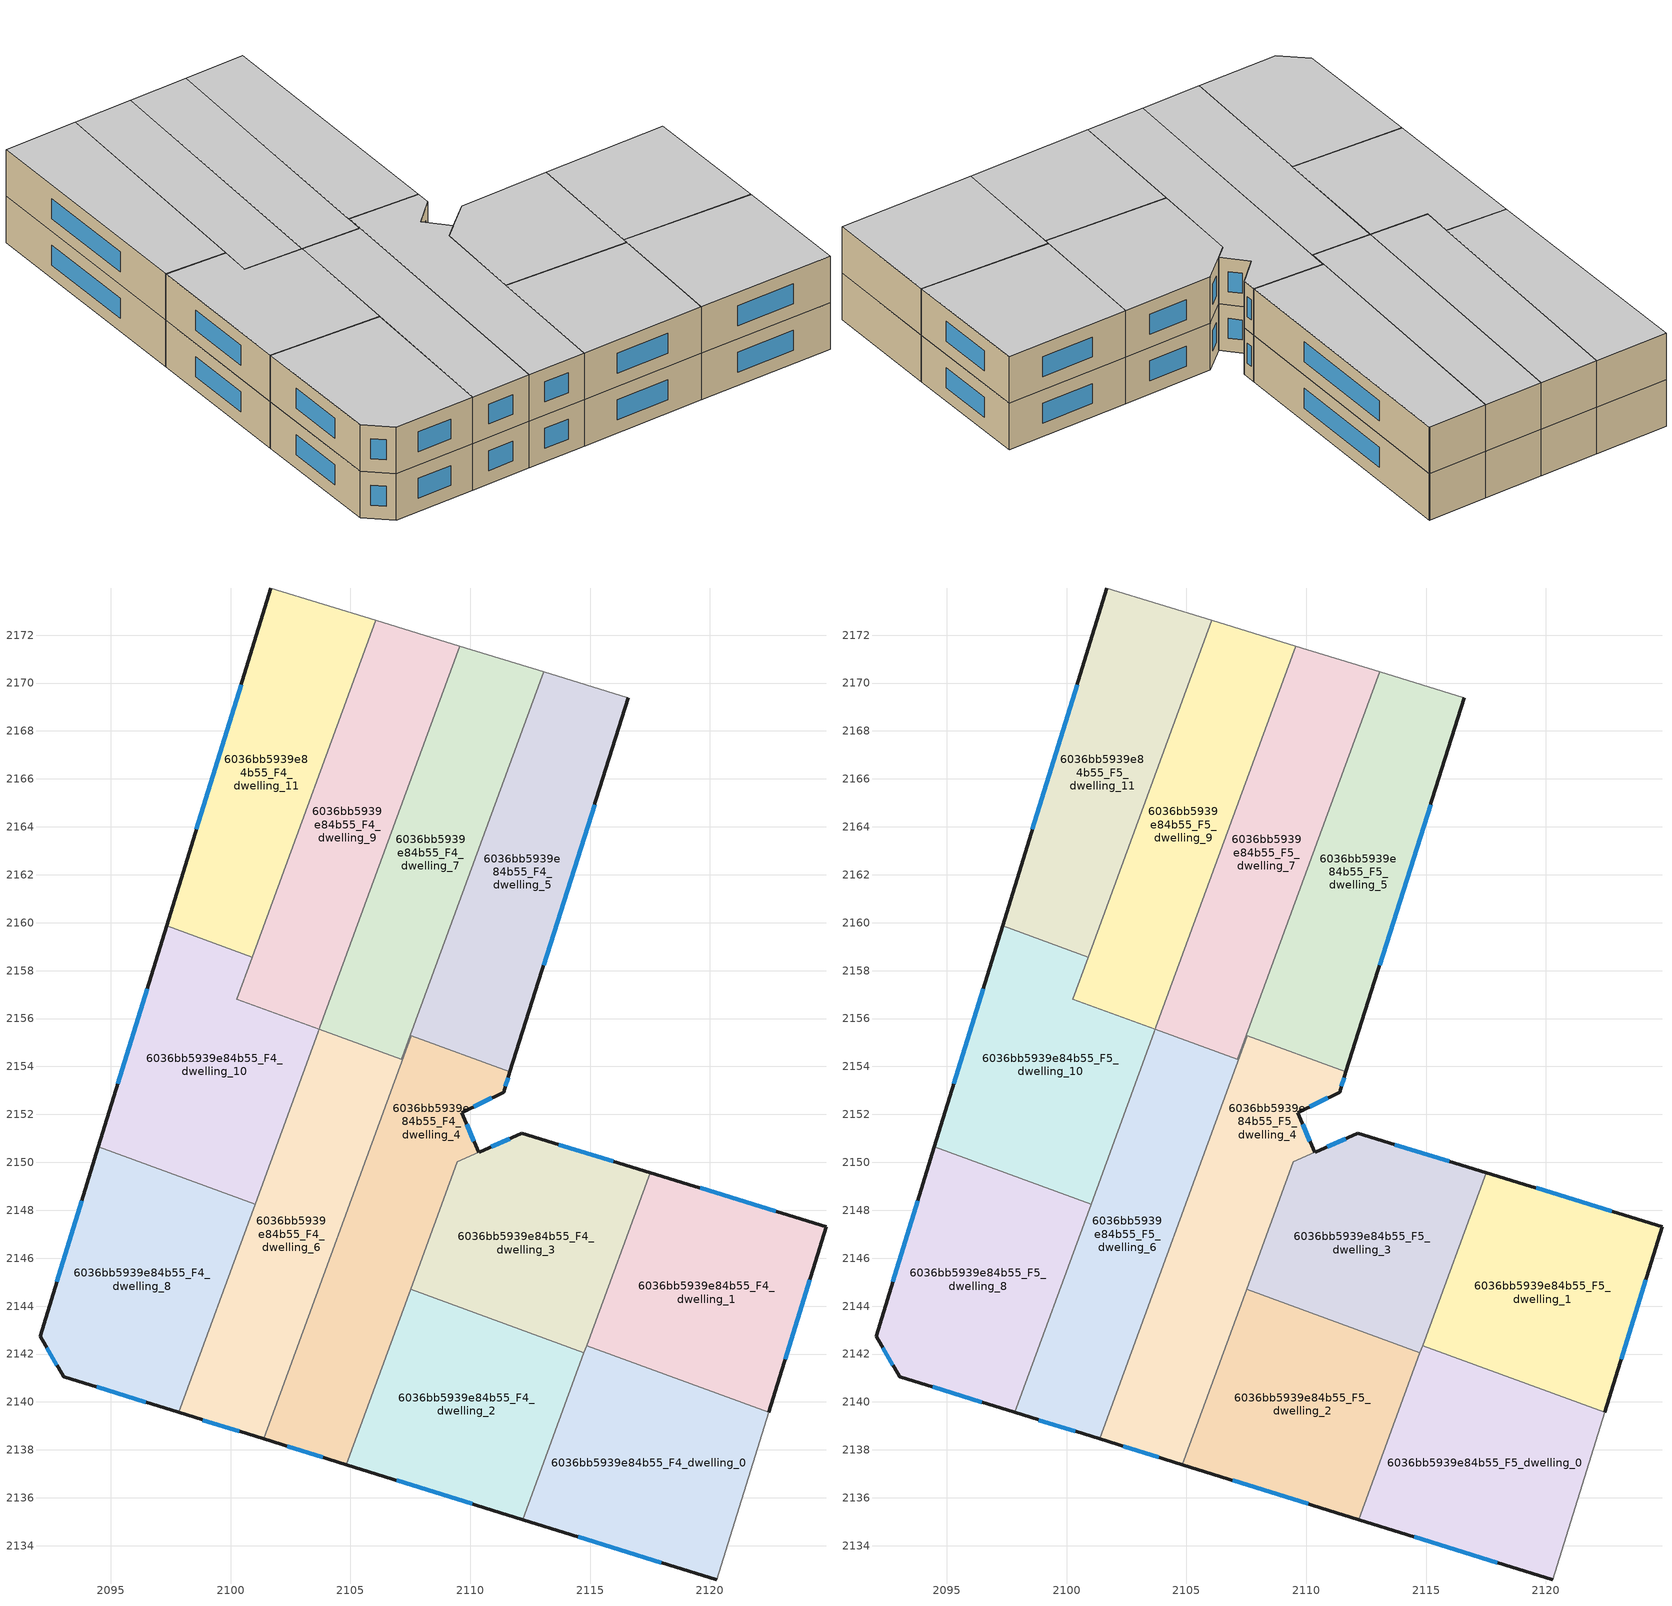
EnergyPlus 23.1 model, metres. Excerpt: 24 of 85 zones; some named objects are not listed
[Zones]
6036bb5939e84b55_F4_dwelling_0
 floor to 6036bb5939e84b55_F3_dwelling_0 (EU_floor_Construction): 2122.45,2139.56 2120.29,2132.57 2112.19,2135.09 2114.85,2142.35 z12
 wall outside (EU_wall_Construction): 2112.19,2135.09 2120.29,2132.57 z12:15
 wall to 6036bb5939e84b55_F4_dwelling_1 (EU_wall_Construction): 2122.45,2139.56 2114.85,2142.35 z12:15
 wall adiabatic (EU_wall_Construction): 2120.29,2132.57 2122.45,2139.56 z12:15
 wall to 6036bb5939e84b55_F4_dwelling_2 (EU_wall_Construction): 2114.74,2142.05 2112.19,2135.09 z12:15
 wall to 6036bb5939e84b55_F4_dwelling_3 (EU_wall_Construction): 2114.85,2142.35 2114.74,2142.05 z12:15
 window (EU_Window_Construction): 2114.51,2134.37 2117.98,2133.29 z12.86:14.14
6036bb5939e84b55_F4_dwelling_1
 floor to 6036bb5939e84b55_F3_dwelling_1 (EU_floor_Construction): 2124.85,2147.32 2122.45,2139.56 2114.85,2142.35 2117.5,2149.57 z12
 wall outside (EU_wall_Construction): 2122.45,2139.56 2124.85,2147.32 2117.5,2149.57 z12:15
 wall to 6036bb5939e84b55_F4_dwelling_3 (EU_wall_Construction): 2117.5,2149.57 2114.85,2142.35 z12:15
 window (EU_Window_Construction): 2123.14,2141.78 2124.16,2145.1 / 2122.75,2147.96 2119.6,2148.93 z12.86:14.14
6036bb5939e84b55_F4_dwelling_10
 floor to 6036bb5939e84b55_F3_dwelling_10 (EU_floor_Construction): 2100.9,2158.56 2100.26,2156.81 2103.7,2155.55 2103.66,2155.46 2101.02,2148.26 2094.49,2150.66 2097.33,2159.87 z12
 wall outside (EU_wall_Construction): 2097.33,2159.87 2094.49,2150.66 z12:15
 wall to 6036bb5939e84b55_F4_dwelling_11 (EU_wall_Construction): 2100.9,2158.56 2097.33,2159.87 z12:15
 wall to 6036bb5939e84b55_F4_dwelling_6 (EU_wall_Construction): 2101.02,2148.26 2103.66,2155.46 2103.7,2155.55 z12:15
 wall to 6036bb5939e84b55_F4_dwelling_8 (EU_wall_Construction): 2094.49,2150.66 2101.02,2148.26 z12:15
 wall to 6036bb5939e84b55_F4_dwelling_9 (EU_wall_Construction): 2103.69,2155.55 2100.26,2156.81 2100.9,2158.56 z12:15
 window (EU_Window_Construction): 2096.52,2157.24 2095.3,2153.29 z12.86:14.14
6036bb5939e84b55_F4_dwelling_11
 floor to 6036bb5939e84b55_F3_dwelling_11 (EU_floor_Construction): 2106.06,2172.62 2100.9,2158.56 2097.33,2159.87 2101.68,2173.96 z12
 wall outside (EU_wall_Construction): 2101.68,2173.96 2097.33,2159.87 z12:15
 wall adiabatic (EU_wall_Construction): 2106.06,2172.62 2101.68,2173.96 z12:15
 wall to 6036bb5939e84b55_F4_dwelling_9 (EU_wall_Construction): 2100.9,2158.56 2106.06,2172.62 z12:15
 window (EU_Window_Construction): 2100.44,2169.94 2098.57,2163.9 z12.86:14.14
6036bb5939e84b55_F4_dwelling_2
 floor to 6036bb5939e84b55_F3_dwelling_2 (EU_floor_Construction): 2114.74,2142.05 2112.19,2135.09 2104.83,2137.38 2107.52,2144.7 z12
 wall outside (EU_wall_Construction): 2104.83,2137.38 2112.19,2135.09 z12:15
 wall to 6036bb5939e84b55_F4_dwelling_3 (EU_wall_Construction): 2114.74,2142.05 2107.52,2144.7 z12:15
 wall to 6036bb5939e84b55_F4_dwelling_4 (EU_wall_Construction): 2107.52,2144.7 2104.83,2137.38 z12:15
 window (EU_Window_Construction): 2106.93,2136.73 2110.09,2135.75 z12.86:14.14
6036bb5939e84b55_F4_dwelling_3
 floor to 6036bb5939e84b55_F3_dwelling_3 (EU_floor_Construction): 2117.5,2149.57 2114.74,2142.05 2107.52,2144.7 2109.47,2150.02 2112.16,2151.21 z12
 wall outside (EU_wall_Construction): 2117.5,2149.57 2112.16,2151.21 2110.37,2150.42 z12:15
 wall to 6036bb5939e84b55_F4_dwelling_4 (EU_wall_Construction): 2110.36,2150.42 2109.47,2150.02 / 2109.46,2150.01 2107.52,2144.7 z12:15
 window (EU_Window_Construction): 2111.65,2150.98 2110.88,2150.64 / 2115.98,2150.04 2113.69,2150.74 z12.86:14.14
6036bb5939e84b55_F4_dwelling_4
 floor to 6036bb5939e84b55_F3_dwelling_4 (EU_floor_Construction): 2111.66,2153.77 2111.39,2152.93 2109.64,2152.07 2110.36,2150.42 2109.47,2150.02 2104.83,2137.38 2101.38,2138.46 2107.55,2155.28 z12
 wall outside (EU_wall_Construction): 2101.38,2138.46 2104.83,2137.38 / 2110.36,2150.42 2109.64,2152.07 2111.39,2152.93 2111.66,2153.77 z12:15
 wall to 6036bb5939e84b55_F4_dwelling_6 (EU_wall_Construction): 2107.55,2155.28 2101.38,2138.46 z12:15
 wall to 6036bb5939e84b55_F4_dwelling_5 (EU_wall_Construction): 2111.66,2153.77 2107.55,2155.28 z12:15
 window (EU_Window_Construction): 2102.36,2138.15 2103.84,2137.69 / 2111.47,2153.17 2111.58,2153.53 / 2110.14,2152.32 2110.89,2152.68 / 2110.16,2150.89 2109.85,2151.6 z12.86:14.14
6036bb5939e84b55_F4_dwelling_5
 floor to 6036bb5939e84b55_F3_dwelling_5 (EU_floor_Construction): 2116.57,2169.39 2116.6,2169.38 2111.66,2153.77 2107.5,2155.3 2113.07,2170.46 z12
 wall outside (EU_wall_Construction): 2111.66,2153.77 2116.6,2169.38 z12:15
 wall adiabatic (EU_wall_Construction): 2116.6,2169.38 2116.57,2169.39 2113.07,2170.46 z12:15
 wall to 6036bb5939e84b55_F4_dwelling_7 (EU_wall_Construction): 2113.07,2170.46 2107.5,2155.31 z12:15
 wall to 6036bb5939e84b55_F4_dwelling_6 (EU_wall_Construction): 2107.51,2155.3 2107.55,2155.28 z12:15
 window (EU_Window_Construction): 2113.07,2158.23 2115.19,2164.92 z12.86:14.14
6036bb5939e84b55_F4_dwelling_6
 floor to 6036bb5939e84b55_F3_dwelling_6 (EU_floor_Construction): 2107.51,2155.3 2107.55,2155.28 2101.38,2138.46 2097.83,2139.56 2103.66,2155.46 2103.7,2155.55 2107.13,2154.29 2107.17,2154.38 z12
 wall outside (EU_wall_Construction): 2097.83,2139.56 2101.38,2138.46 z12:15
 wall to 6036bb5939e84b55_F4_dwelling_7 (EU_wall_Construction): 2107.17,2154.37 2107.13,2154.29 2103.7,2155.55 / 2107.51,2155.3 2107.17,2154.38 z12:15
 wall to 6036bb5939e84b55_F4_dwelling_8 (EU_wall_Construction): 2101.02,2148.26 2097.83,2139.56 z12:15
 window (EU_Window_Construction): 2098.84,2139.25 2100.36,2138.77 z12.86:14.14
6036bb5939e84b55_F4_dwelling_7
 floor to 6036bb5939e84b55_F3_dwelling_7 (EU_floor_Construction): 2113.07,2170.46 2107.16,2154.38 2107.13,2154.29 2103.7,2155.55 2103.73,2155.64 2109.56,2171.54 z12
 wall to 6036bb5939e84b55_F4_dwelling_9 (EU_wall_Construction): 2103.73,2155.64 2103.7,2155.55 / 2109.56,2171.54 2103.73,2155.65 z12:15
 wall adiabatic (EU_wall_Construction): 2113.07,2170.46 2109.56,2171.54 z12:15
6036bb5939e84b55_F4_dwelling_8
 floor to 6036bb5939e84b55_F3_dwelling_8 (EU_floor_Construction): 2101.02,2148.26 2097.83,2139.56 2093.04,2141.05 2092.05,2142.75 2094.49,2150.66 z12
 wall outside (EU_wall_Construction): 2094.49,2150.66 2092.05,2142.75 2093.04,2141.05 2097.83,2139.56 z12:15
 window (EU_Window_Construction): 2092.33,2142.27 2092.76,2141.54 / 2093.79,2148.4 2092.74,2145.01 / 2094.41,2140.63 2096.46,2139.99 z12.86:14.14
6036bb5939e84b55_F4_dwelling_9
 floor to 6036bb5939e84b55_F3_dwelling_9 (EU_floor_Construction): 2109.56,2171.54 2103.73,2155.64 2103.69,2155.55 2100.26,2156.81 2106.06,2172.62 z12
 wall adiabatic (EU_wall_Construction): 2109.56,2171.54 2106.06,2172.62 z12:15
6036bb5939e84b55_F5_dwelling_0
 floor to 6036bb5939e84b55_F4_dwelling_0 (EU_floor_Construction): 2122.45,2139.56 2120.29,2132.57 2112.19,2135.09 2114.85,2142.35 z15
 wall outside (EU_wall_Construction): 2112.19,2135.09 2120.29,2132.57 z15:18
 wall to 6036bb5939e84b55_F5_dwelling_1 (EU_wall_Construction): 2122.45,2139.56 2114.85,2142.35 z15:18
 wall adiabatic (EU_wall_Construction): 2120.29,2132.57 2122.45,2139.56 z15:18
 wall to 6036bb5939e84b55_F5_dwelling_2 (EU_wall_Construction): 2114.74,2142.05 2112.19,2135.09 z15:18
 wall to 6036bb5939e84b55_F5_dwelling_3 (EU_wall_Construction): 2114.85,2142.35 2114.74,2142.05 z15:18
 window (EU_Window_Construction): 2114.51,2134.37 2117.98,2133.29 z15.86:17.14
 ceiling to 6036bb5939e84b55_F6_dwelling_0 (EU_floor_Construction): 2120.29,2132.57 2122.45,2139.56 2114.85,2142.35 2112.19,2135.09 z18
6036bb5939e84b55_F5_dwelling_1
 floor to 6036bb5939e84b55_F4_dwelling_1 (EU_floor_Construction): 2124.85,2147.32 2122.45,2139.56 2114.85,2142.35 2117.5,2149.57 z15
 wall outside (EU_wall_Construction): 2122.45,2139.56 2124.85,2147.32 2117.5,2149.57 z15:18
 wall to 6036bb5939e84b55_F5_dwelling_3 (EU_wall_Construction): 2117.5,2149.57 2114.85,2142.35 z15:18
 window (EU_Window_Construction): 2123.14,2141.78 2124.16,2145.1 / 2122.75,2147.96 2119.6,2148.93 z15.86:17.14
 ceiling to 6036bb5939e84b55_F6_dwelling_1 (EU_floor_Construction): 2122.45,2139.56 2124.85,2147.32 2117.5,2149.57 2114.85,2142.35 z18
6036bb5939e84b55_F5_dwelling_10
 floor to 6036bb5939e84b55_F4_dwelling_10 (EU_floor_Construction): 2100.9,2158.56 2100.26,2156.81 2103.7,2155.55 2103.66,2155.46 2101.02,2148.26 2094.49,2150.66 2097.33,2159.87 z15
 wall outside (EU_wall_Construction): 2097.33,2159.87 2094.49,2150.66 z15:18
 wall to 6036bb5939e84b55_F5_dwelling_11 (EU_wall_Construction): 2100.9,2158.56 2097.33,2159.87 z15:18
 wall to 6036bb5939e84b55_F5_dwelling_6 (EU_wall_Construction): 2101.02,2148.26 2103.66,2155.46 2103.7,2155.55 z15:18
 wall to 6036bb5939e84b55_F5_dwelling_8 (EU_wall_Construction): 2094.49,2150.66 2101.02,2148.26 z15:18
 wall to 6036bb5939e84b55_F5_dwelling_9 (EU_wall_Construction): 2103.69,2155.55 2100.26,2156.81 2100.9,2158.56 z15:18
 window (EU_Window_Construction): 2096.52,2157.24 2095.3,2153.29 z15.86:17.14
 ceiling to 6036bb5939e84b55_F6_dwelling_10 (EU_floor_Construction): 2101.02,2148.26 2103.66,2155.46 2103.7,2155.55 2100.26,2156.81 2100.9,2158.56 2097.33,2159.87 2094.49,2150.66 z18
6036bb5939e84b55_F5_dwelling_11
 floor to 6036bb5939e84b55_F4_dwelling_11 (EU_floor_Construction): 2106.06,2172.62 2100.9,2158.56 2097.33,2159.87 2101.68,2173.96 z15
 wall outside (EU_wall_Construction): 2101.68,2173.96 2097.33,2159.87 z15:18
 wall adiabatic (EU_wall_Construction): 2106.06,2172.62 2101.68,2173.96 z15:18
 wall to 6036bb5939e84b55_F5_dwelling_9 (EU_wall_Construction): 2100.9,2158.56 2106.06,2172.62 z15:18
 window (EU_Window_Construction): 2100.44,2169.94 2098.57,2163.9 z15.86:17.14
 ceiling to 6036bb5939e84b55_F6_dwelling_11 (EU_floor_Construction): 2100.9,2158.56 2106.06,2172.62 2101.68,2173.96 2097.33,2159.87 z18
6036bb5939e84b55_F5_dwelling_2
 floor to 6036bb5939e84b55_F4_dwelling_2 (EU_floor_Construction): 2114.74,2142.05 2112.19,2135.09 2104.83,2137.38 2107.52,2144.7 z15
 wall outside (EU_wall_Construction): 2104.83,2137.38 2112.19,2135.09 z15:18
 wall to 6036bb5939e84b55_F5_dwelling_3 (EU_wall_Construction): 2114.74,2142.05 2107.52,2144.7 z15:18
 wall to 6036bb5939e84b55_F5_dwelling_4 (EU_wall_Construction): 2107.52,2144.7 2104.83,2137.38 z15:18
 window (EU_Window_Construction): 2106.93,2136.73 2110.09,2135.75 z15.86:17.14
 ceiling to 6036bb5939e84b55_F6_dwelling_2 (EU_floor_Construction): 2112.19,2135.09 2114.74,2142.05 2107.52,2144.7 2104.83,2137.38 z18
6036bb5939e84b55_F5_dwelling_3
 floor to 6036bb5939e84b55_F4_dwelling_3 (EU_floor_Construction): 2117.5,2149.57 2114.74,2142.05 2107.52,2144.7 2109.47,2150.02 2112.16,2151.21 z15
 wall outside (EU_wall_Construction): 2117.5,2149.57 2112.16,2151.21 2110.37,2150.42 z15:18
 wall to 6036bb5939e84b55_F5_dwelling_4 (EU_wall_Construction): 2110.36,2150.42 2109.47,2150.02 / 2109.46,2150.01 2107.52,2144.7 z15:18
 window (EU_Window_Construction): 2111.65,2150.98 2110.88,2150.64 / 2115.98,2150.04 2113.69,2150.74 z15.86:17.14
 ceiling to 6036bb5939e84b55_F6_dwelling_3 (EU_floor_Construction): 2114.74,2142.05 2117.5,2149.57 2112.16,2151.21 2109.47,2150.02 2107.52,2144.7 z18
6036bb5939e84b55_F5_dwelling_4
 floor to 6036bb5939e84b55_F4_dwelling_4 (EU_floor_Construction): 2111.66,2153.77 2111.39,2152.93 2109.64,2152.07 2110.36,2150.42 2109.47,2150.02 2104.83,2137.38 2101.38,2138.46 2107.55,2155.28 z15
 wall outside (EU_wall_Construction): 2101.38,2138.46 2104.83,2137.38 / 2110.36,2150.42 2109.64,2152.07 2111.39,2152.93 2111.66,2153.77 z15:18
 wall to 6036bb5939e84b55_F5_dwelling_6 (EU_wall_Construction): 2107.55,2155.28 2101.38,2138.46 z15:18
 wall to 6036bb5939e84b55_F5_dwelling_5 (EU_wall_Construction): 2111.66,2153.77 2107.55,2155.28 z15:18
 window (EU_Window_Construction): 2102.36,2138.15 2103.84,2137.69 / 2111.47,2153.17 2111.58,2153.53 / 2110.14,2152.32 2110.89,2152.68 / 2110.16,2150.89 2109.85,2151.6 z15.86:17.14
 ceiling to 6036bb5939e84b55_F6_dwelling_4 (EU_floor_Construction): 2104.83,2137.38 2109.47,2150.02 2110.36,2150.42 2109.64,2152.07 2111.39,2152.93 2111.66,2153.77 2107.55,2155.28 2101.38,2138.46 z18
6036bb5939e84b55_F5_dwelling_5
 floor to 6036bb5939e84b55_F4_dwelling_5 (EU_floor_Construction): 2116.57,2169.39 2116.6,2169.38 2111.66,2153.77 2107.5,2155.3 2113.07,2170.46 z15
 wall outside (EU_wall_Construction): 2111.66,2153.77 2116.6,2169.38 z15:18
 wall adiabatic (EU_wall_Construction): 2116.6,2169.38 2116.57,2169.39 2113.07,2170.46 z15:18
 wall to 6036bb5939e84b55_F5_dwelling_7 (EU_wall_Construction): 2113.07,2170.46 2107.5,2155.31 z15:18
 wall to 6036bb5939e84b55_F5_dwelling_6 (EU_wall_Construction): 2107.51,2155.3 2107.55,2155.28 z15:18
 window (EU_Window_Construction): 2113.07,2158.23 2115.19,2164.92 z15.86:17.14
 ceiling to 6036bb5939e84b55_F6_dwelling_5 (EU_floor_Construction): 2111.66,2153.77 2116.6,2169.38 2116.57,2169.39 2113.07,2170.46 2107.5,2155.3 z18
6036bb5939e84b55_F5_dwelling_6
 floor to 6036bb5939e84b55_F4_dwelling_6 (EU_floor_Construction): 2107.51,2155.3 2107.55,2155.28 2101.38,2138.46 2097.83,2139.56 2103.66,2155.46 2103.7,2155.55 2107.13,2154.29 2107.17,2154.38 z15
 wall outside (EU_wall_Construction): 2097.83,2139.56 2101.38,2138.46 z15:18
 wall to 6036bb5939e84b55_F5_dwelling_7 (EU_wall_Construction): 2107.17,2154.37 2107.13,2154.29 2103.7,2155.55 / 2107.51,2155.3 2107.17,2154.38 z15:18
 wall to 6036bb5939e84b55_F5_dwelling_8 (EU_wall_Construction): 2101.02,2148.26 2097.83,2139.56 z15:18
 window (EU_Window_Construction): 2098.84,2139.25 2100.36,2138.77 z15.86:17.14
 ceiling to 6036bb5939e84b55_F6_dwelling_6 (EU_floor_Construction): 2101.38,2138.46 2107.55,2155.28 2107.51,2155.3 2107.17,2154.38 2107.13,2154.29 2103.7,2155.55 2103.66,2155.46 2097.83,2139.56 z18
6036bb5939e84b55_F5_dwelling_7
 floor to 6036bb5939e84b55_F4_dwelling_7 (EU_floor_Construction): 2113.07,2170.46 2107.16,2154.38 2107.13,2154.29 2103.7,2155.55 2103.73,2155.64 2109.56,2171.54 z15
 wall to 6036bb5939e84b55_F5_dwelling_9 (EU_wall_Construction): 2103.73,2155.64 2103.7,2155.55 / 2109.56,2171.54 2103.73,2155.65 z15:18
 wall adiabatic (EU_wall_Construction): 2113.07,2170.46 2109.56,2171.54 z15:18
 ceiling to 6036bb5939e84b55_F6_dwelling_7 (EU_floor_Construction): 2107.16,2154.38 2113.07,2170.46 2109.56,2171.54 2103.73,2155.64 2103.7,2155.55 2107.13,2154.29 z18
6036bb5939e84b55_F5_dwelling_8
 floor to 6036bb5939e84b55_F4_dwelling_8 (EU_floor_Construction): 2101.02,2148.26 2097.83,2139.56 2093.04,2141.05 2092.05,2142.75 2094.49,2150.66 z15
 wall outside (EU_wall_Construction): 2094.49,2150.66 2092.05,2142.75 2093.04,2141.05 2097.83,2139.56 z15:18
 window (EU_Window_Construction): 2092.33,2142.27 2092.76,2141.54 / 2093.79,2148.4 2092.74,2145.01 / 2094.41,2140.63 2096.46,2139.99 z15.86:17.14
 ceiling to 6036bb5939e84b55_F6_dwelling_8 (EU_floor_Construction): 2097.83,2139.56 2101.02,2148.26 2094.49,2150.66 2092.05,2142.75 2093.04,2141.05 z18
6036bb5939e84b55_F5_dwelling_9
 floor to 6036bb5939e84b55_F4_dwelling_9 (EU_floor_Construction): 2109.56,2171.54 2103.73,2155.64 2103.69,2155.55 2100.26,2156.81 2106.06,2172.62 z15
 wall adiabatic (EU_wall_Construction): 2109.56,2171.54 2106.06,2172.62 z15:18
 ceiling to 6036bb5939e84b55_F6_dwelling_9 (EU_floor_Construction): 2103.73,2155.64 2109.56,2171.54 2106.06,2172.62 2100.26,2156.81 2103.69,2155.55 z18
[Building]
EU S2 Campaign: North Axis=0; Terrain=City; Solar Distribution=FullExterior
[Site:Location]
Helsinki-Vantaa.AP: Latitude=60.317; Longitude=24.963; Time Zone=2; Elevation=54.6
[SizingPeriod:WeatherFileDays]
AnnualSizingPeriod: Begin Month=1; Begin Day of Month=1; End Month=12; End Day of Month=31; Day of Week for Start Day=Monday; Use Weather File Daylight Saving Period=No; Use Weather File Rain and Snow Indicators=No
[MATERIAL]
EU_InternalMass_Material: Roughness=MediumRough; Thickness=0.1; Conductivity=1; Density=1800; Specific Heat=900; Thermal Absorptance=0.9; Solar Absorptance=0.7; Visible Absorptance=0.7
[MATERIAL:NOMASS] Roughness=MediumRough; Thermal Absorptance=0.9; Solar Absorptance=0.7; Visible Absorptance=0.7
Name | Thermal Resistance
EU_wall_NoMass | 1.10183
EU_floor_NoMass | 1.70606
[WINDOWMATERIAL:SIMPLEGLAZINGSYSTEM]
EU_Window_SimpleGlazing: UFactor=3.11035; Solar Heat Gain Coefficient=0.8; Visible Transmittance=0.8
[CONSTRUCTION]
EU_wall_Construction: EU_wall_NoMass
EU_floor_Construction: EU_floor_NoMass
EU_Window_Construction: EU_Window_SimpleGlazing
EU_InternalMass_Construction: EU_InternalMass_Material
[ZONE] Type=1; Multiplier=1; Ceiling Height=autocalculate; Floor Area=autocalculate; Part of Total Floor Area=Yes
Name | Volume
6036bb5939e84b55_F4_dwelling_0; 6036bb5939e84b55_F5_dwelling_0 | 186.919
6036bb5939e84b55_F4_dwelling_1; 6036bb5939e84b55_F5_dwelling_1 | 186.909
6036bb5939e84b55_F4_dwelling_10; 6036bb5939e84b55_F5_dwelling_10 | 187.938
6036bb5939e84b55_F4_dwelling_11; 6036bb5939e84b55_F5_dwelling_11 | 186.901
6036bb5939e84b55_F4_dwelling_2; 6036bb5939e84b55_F5_dwelling_2 | 175.571
6036bb5939e84b55_F4_dwelling_3; 6036bb5939e84b55_F5_dwelling_3 | 174.114
6036bb5939e84b55_F4_dwelling_4; 6036bb5939e84b55_F5_dwelling_4 | 197.012
6036bb5939e84b55_F4_dwelling_5; 6036bb5939e84b55_F5_dwelling_5 | 198.193
6036bb5939e84b55_F4_dwelling_6; 6036bb5939e84b55_F5_dwelling_6 | 188.545
6036bb5939e84b55_F4_dwelling_7; 6036bb5939e84b55_F5_dwelling_7 | 187.979
6036bb5939e84b55_F4_dwelling_8; 6036bb5939e84b55_F5_dwelling_8 | 186.888
6036bb5939e84b55_F4_dwelling_9; 6036bb5939e84b55_F5_dwelling_9 | 185.848
[INTERNALMASS] Construction=EU_InternalMass_Construction
Name | Zone or ZoneList | Surface Area
6036bb5939e84b55_F4_dwelling_0_EU_InternalMass | 6036bb5939e84b55_F4_dwelling_0 | 62.3051
6036bb5939e84b55_F4_dwelling_1_EU_InternalMass | 6036bb5939e84b55_F4_dwelling_1 | 62.3017
6036bb5939e84b55_F4_dwelling_2_EU_InternalMass | 6036bb5939e84b55_F4_dwelling_2 | 58.5242
6036bb5939e84b55_F4_dwelling_3_EU_InternalMass | 6036bb5939e84b55_F4_dwelling_3 | 58.0376
6036bb5939e84b55_F4_dwelling_4_EU_InternalMass | 6036bb5939e84b55_F4_dwelling_4 | 65.6692
6036bb5939e84b55_F4_dwelling_5_EU_InternalMass | 6036bb5939e84b55_F4_dwelling_5 | 66.0642
6036bb5939e84b55_F4_dwelling_6_EU_InternalMass | 6036bb5939e84b55_F4_dwelling_6 | 62.8478
6036bb5939e84b55_F4_dwelling_7_EU_InternalMass | 6036bb5939e84b55_F4_dwelling_7 | 62.6699
6036bb5939e84b55_F4_dwelling_8_EU_InternalMass | 6036bb5939e84b55_F4_dwelling_8 | 62.2967
6036bb5939e84b55_F4_dwelling_9_EU_InternalMass | 6036bb5939e84b55_F4_dwelling_9 | 61.9515
6036bb5939e84b55_F4_dwelling_10_EU_InternalMass | 6036bb5939e84b55_F4_dwelling_10 | 62.6461
6036bb5939e84b55_F4_dwelling_11_EU_InternalMass | 6036bb5939e84b55_F4_dwelling_11 | 62.3008
6036bb5939e84b55_F5_dwelling_0_EU_InternalMass | 6036bb5939e84b55_F5_dwelling_0 | 62.3051
6036bb5939e84b55_F5_dwelling_1_EU_InternalMass | 6036bb5939e84b55_F5_dwelling_1 | 62.3017
6036bb5939e84b55_F5_dwelling_2_EU_InternalMass | 6036bb5939e84b55_F5_dwelling_2 | 58.5242
6036bb5939e84b55_F5_dwelling_3_EU_InternalMass | 6036bb5939e84b55_F5_dwelling_3 | 58.0376
6036bb5939e84b55_F5_dwelling_4_EU_InternalMass | 6036bb5939e84b55_F5_dwelling_4 | 65.6692
6036bb5939e84b55_F5_dwelling_5_EU_InternalMass | 6036bb5939e84b55_F5_dwelling_5 | 66.0642
6036bb5939e84b55_F5_dwelling_6_EU_InternalMass | 6036bb5939e84b55_F5_dwelling_6 | 62.8478
6036bb5939e84b55_F5_dwelling_7_EU_InternalMass | 6036bb5939e84b55_F5_dwelling_7 | 62.6699
6036bb5939e84b55_F5_dwelling_8_EU_InternalMass | 6036bb5939e84b55_F5_dwelling_8 | 62.2967
6036bb5939e84b55_F5_dwelling_9_EU_InternalMass | 6036bb5939e84b55_F5_dwelling_9 | 61.9515
6036bb5939e84b55_F5_dwelling_10_EU_InternalMass | 6036bb5939e84b55_F5_dwelling_10 | 62.6461
6036bb5939e84b55_F5_dwelling_11_EU_InternalMass | 6036bb5939e84b55_F5_dwelling_11 | 62.3008
[OTHEREQUIPMENT] Fuel Type=Electricity; Design Level Calculation Method=Watts/Area; Power per Zone Floor Area=1; Fraction Latent=0; Fraction Radiant=0; Fraction Lost=0; Carbon Dioxide Generation Rate=0; EndUse Subcategory=EU_Step8_InternalGains
Name | Zone or ZoneList or Space or SpaceList | Schedule
EU_Step8_InternalGain_6036bb5939e84b55_F4_dwelling_0_f000 | 6036bb5939e84b55_F4_dwelling_0 | EU_Step8_GainSchedule_6036bb5939e84b55_F4_dwelling_0_f000
EU_Step8_InternalGain_6036bb5939e84b55_F4_dwelling_1_f000 | 6036bb5939e84b55_F4_dwelling_1 | EU_Step8_GainSchedule_6036bb5939e84b55_F4_dwelling_1_f000
EU_Step8_InternalGain_6036bb5939e84b55_F4_dwelling_2_f000 | 6036bb5939e84b55_F4_dwelling_2 | EU_Step8_GainSchedule_6036bb5939e84b55_F4_dwelling_2_f000
EU_Step8_InternalGain_6036bb5939e84b55_F4_dwelling_3_f000 | 6036bb5939e84b55_F4_dwelling_3 | EU_Step8_GainSchedule_6036bb5939e84b55_F4_dwelling_3_f000
EU_Step8_InternalGain_6036bb5939e84b55_F4_dwelling_4_f000 | 6036bb5939e84b55_F4_dwelling_4 | EU_Step8_GainSchedule_6036bb5939e84b55_F4_dwelling_4_f000
EU_Step8_InternalGain_6036bb5939e84b55_F4_dwelling_5_f000 | 6036bb5939e84b55_F4_dwelling_5 | EU_Step8_GainSchedule_6036bb5939e84b55_F4_dwelling_5_f000
EU_Step8_InternalGain_6036bb5939e84b55_F4_dwelling_6_f000 | 6036bb5939e84b55_F4_dwelling_6 | EU_Step8_GainSchedule_6036bb5939e84b55_F4_dwelling_6_f000
EU_Step8_InternalGain_6036bb5939e84b55_F4_dwelling_7_f000 | 6036bb5939e84b55_F4_dwelling_7 | EU_Step8_GainSchedule_6036bb5939e84b55_F4_dwelling_7_f000
EU_Step8_InternalGain_6036bb5939e84b55_F4_dwelling_8_f000 | 6036bb5939e84b55_F4_dwelling_8 | EU_Step8_GainSchedule_6036bb5939e84b55_F4_dwelling_8_f000
EU_Step8_InternalGain_6036bb5939e84b55_F4_dwelling_9_f000 | 6036bb5939e84b55_F4_dwelling_9 | EU_Step8_GainSchedule_6036bb5939e84b55_F4_dwelling_9_f000
EU_Step8_InternalGain_6036bb5939e84b55_F4_dwelling_10_f000 | 6036bb5939e84b55_F4_dwelling_10 | EU_Step8_GainSchedule_6036bb5939e84b55_F4_dwelling_10_f000
EU_Step8_InternalGain_6036bb5939e84b55_F4_dwelling_11_f000 | 6036bb5939e84b55_F4_dwelling_11 | EU_Step8_GainSchedule_6036bb5939e84b55_F4_dwelling_11_f000
EU_Step8_InternalGain_6036bb5939e84b55_F5_dwelling_0_f000 | 6036bb5939e84b55_F5_dwelling_0 | EU_Step8_GainSchedule_6036bb5939e84b55_F5_dwelling_0_f000
EU_Step8_InternalGain_6036bb5939e84b55_F5_dwelling_1_f000 | 6036bb5939e84b55_F5_dwelling_1 | EU_Step8_GainSchedule_6036bb5939e84b55_F5_dwelling_1_f000
EU_Step8_InternalGain_6036bb5939e84b55_F5_dwelling_2_f000 | 6036bb5939e84b55_F5_dwelling_2 | EU_Step8_GainSchedule_6036bb5939e84b55_F5_dwelling_2_f000
EU_Step8_InternalGain_6036bb5939e84b55_F5_dwelling_3_f000 | 6036bb5939e84b55_F5_dwelling_3 | EU_Step8_GainSchedule_6036bb5939e84b55_F5_dwelling_3_f000
EU_Step8_InternalGain_6036bb5939e84b55_F5_dwelling_4_f000 | 6036bb5939e84b55_F5_dwelling_4 | EU_Step8_GainSchedule_6036bb5939e84b55_F5_dwelling_4_f000
EU_Step8_InternalGain_6036bb5939e84b55_F5_dwelling_5_f000 | 6036bb5939e84b55_F5_dwelling_5 | EU_Step8_GainSchedule_6036bb5939e84b55_F5_dwelling_5_f000
EU_Step8_InternalGain_6036bb5939e84b55_F5_dwelling_6_f000 | 6036bb5939e84b55_F5_dwelling_6 | EU_Step8_GainSchedule_6036bb5939e84b55_F5_dwelling_6_f000
EU_Step8_InternalGain_6036bb5939e84b55_F5_dwelling_7_f000 | 6036bb5939e84b55_F5_dwelling_7 | EU_Step8_GainSchedule_6036bb5939e84b55_F5_dwelling_7_f000
EU_Step8_InternalGain_6036bb5939e84b55_F5_dwelling_8_f000 | 6036bb5939e84b55_F5_dwelling_8 | EU_Step8_GainSchedule_6036bb5939e84b55_F5_dwelling_8_f000
EU_Step8_InternalGain_6036bb5939e84b55_F5_dwelling_9_f000 | 6036bb5939e84b55_F5_dwelling_9 | EU_Step8_GainSchedule_6036bb5939e84b55_F5_dwelling_9_f000
EU_Step8_InternalGain_6036bb5939e84b55_F5_dwelling_10_f000 | 6036bb5939e84b55_F5_dwelling_10 | EU_Step8_GainSchedule_6036bb5939e84b55_F5_dwelling_10_f000
EU_Step8_InternalGain_6036bb5939e84b55_F5_dwelling_11_f000 | 6036bb5939e84b55_F5_dwelling_11 | EU_Step8_GainSchedule_6036bb5939e84b55_F5_dwelling_11_f000
[ZONEVENTILATION:DESIGNFLOWRATE] Schedule=EU_AlwaysOn; Design Flow Rate Calculation Method=AirChanges/Hour; Air Changes per Hour=0.756316; Ventilation Type=Natural; Fan Pressure Rise=0; Fan Total Efficiency=1; Constant Term Coefficient=1; Temperature Term Coefficient=0; Velocity Term Coefficient=0; Velocity Squared Term Coefficient=0; Minimum Indoor Temperature=-100; Maximum Indoor Temperature=100; Delta Temperature=-100; Minimum Outdoor Temperature=-100; Maximum Outdoor Temperature=100; Maximum Wind Speed=40
Name | Zone or ZoneList or Space or SpaceList
EU_ConstantAir_6036bb5939e84b55_F4_dwelling_0 | 6036bb5939e84b55_F4_dwelling_0
EU_ConstantAir_6036bb5939e84b55_F4_dwelling_1 | 6036bb5939e84b55_F4_dwelling_1
EU_ConstantAir_6036bb5939e84b55_F4_dwelling_2 | 6036bb5939e84b55_F4_dwelling_2
EU_ConstantAir_6036bb5939e84b55_F4_dwelling_3 | 6036bb5939e84b55_F4_dwelling_3
EU_ConstantAir_6036bb5939e84b55_F4_dwelling_4 | 6036bb5939e84b55_F4_dwelling_4
EU_ConstantAir_6036bb5939e84b55_F4_dwelling_5 | 6036bb5939e84b55_F4_dwelling_5
EU_ConstantAir_6036bb5939e84b55_F4_dwelling_6 | 6036bb5939e84b55_F4_dwelling_6
EU_ConstantAir_6036bb5939e84b55_F4_dwelling_7 | 6036bb5939e84b55_F4_dwelling_7
EU_ConstantAir_6036bb5939e84b55_F4_dwelling_8 | 6036bb5939e84b55_F4_dwelling_8
EU_ConstantAir_6036bb5939e84b55_F4_dwelling_9 | 6036bb5939e84b55_F4_dwelling_9
EU_ConstantAir_6036bb5939e84b55_F4_dwelling_10 | 6036bb5939e84b55_F4_dwelling_10
EU_ConstantAir_6036bb5939e84b55_F4_dwelling_11 | 6036bb5939e84b55_F4_dwelling_11
EU_ConstantAir_6036bb5939e84b55_F5_dwelling_0 | 6036bb5939e84b55_F5_dwelling_0
EU_ConstantAir_6036bb5939e84b55_F5_dwelling_1 | 6036bb5939e84b55_F5_dwelling_1
EU_ConstantAir_6036bb5939e84b55_F5_dwelling_2 | 6036bb5939e84b55_F5_dwelling_2
EU_ConstantAir_6036bb5939e84b55_F5_dwelling_3 | 6036bb5939e84b55_F5_dwelling_3
EU_ConstantAir_6036bb5939e84b55_F5_dwelling_4 | 6036bb5939e84b55_F5_dwelling_4
EU_ConstantAir_6036bb5939e84b55_F5_dwelling_5 | 6036bb5939e84b55_F5_dwelling_5
EU_ConstantAir_6036bb5939e84b55_F5_dwelling_6 | 6036bb5939e84b55_F5_dwelling_6
EU_ConstantAir_6036bb5939e84b55_F5_dwelling_7 | 6036bb5939e84b55_F5_dwelling_7
EU_ConstantAir_6036bb5939e84b55_F5_dwelling_8 | 6036bb5939e84b55_F5_dwelling_8
EU_ConstantAir_6036bb5939e84b55_F5_dwelling_9 | 6036bb5939e84b55_F5_dwelling_9
EU_ConstantAir_6036bb5939e84b55_F5_dwelling_10 | 6036bb5939e84b55_F5_dwelling_10
EU_ConstantAir_6036bb5939e84b55_F5_dwelling_11 | 6036bb5939e84b55_F5_dwelling_11
[HVACTEMPLATE:ZONE:IDEALLOADSAIRSYSTEM] System Availability Schedule=EU_AlwaysOn; Maximum Heating Supply Air Temperature=50; Minimum Cooling Supply Air Temperature=13; Maximum Heating Supply Air Humidity Ratio=0.0156; Minimum Cooling Supply Air Humidity Ratio=0.0077; Heating Limit=NoLimit; Cooling Limit=NoLimit; Heating Availability Schedule=EU_AlwaysOn; Cooling Availability Schedule=EU_CoolingOff; Dehumidification Control Type=ConstantSensibleHeatRatio; Cooling Sensible Heat Ratio=0.7; Dehumidification Setpoint=60; Humidification Control Type=None; Humidification Setpoint=30; Outdoor Air Method=None; Outdoor Air Flow Rate per Person=0.00944; Outdoor Air Flow Rate per Zone Floor Area=0; Outdoor Air Flow Rate per Zone=0; Demand Controlled Ventilation Type=None; Outdoor Air Economizer Type=NoEconomizer; Heat Recovery Type=None; Sensible Heat Recovery Effectiveness=0.7; Latent Heat Recovery Effectiveness=0.65
Name | Template Thermostat
6036bb5939e84b55_F4_dwelling_0 | EU_HeatOnly_6036bb5939e84b55_F4_dwelling_0
6036bb5939e84b55_F4_dwelling_1 | EU_HeatOnly_6036bb5939e84b55_F4_dwelling_1
6036bb5939e84b55_F4_dwelling_2 | EU_HeatOnly_6036bb5939e84b55_F4_dwelling_2
6036bb5939e84b55_F4_dwelling_3 | EU_HeatOnly_6036bb5939e84b55_F4_dwelling_3
6036bb5939e84b55_F4_dwelling_4 | EU_HeatOnly_6036bb5939e84b55_F4_dwelling_4
6036bb5939e84b55_F4_dwelling_5 | EU_HeatOnly_6036bb5939e84b55_F4_dwelling_5
6036bb5939e84b55_F4_dwelling_6 | EU_HeatOnly_6036bb5939e84b55_F4_dwelling_6
6036bb5939e84b55_F4_dwelling_7 | EU_HeatOnly_6036bb5939e84b55_F4_dwelling_7
6036bb5939e84b55_F4_dwelling_8 | EU_HeatOnly_6036bb5939e84b55_F4_dwelling_8
6036bb5939e84b55_F4_dwelling_9 | EU_HeatOnly_6036bb5939e84b55_F4_dwelling_9
6036bb5939e84b55_F4_dwelling_10 | EU_HeatOnly_6036bb5939e84b55_F4_dwelling_10
6036bb5939e84b55_F4_dwelling_11 | EU_HeatOnly_6036bb5939e84b55_F4_dwelling_11
6036bb5939e84b55_F5_dwelling_0 | EU_HeatOnly_6036bb5939e84b55_F5_dwelling_0
6036bb5939e84b55_F5_dwelling_1 | EU_HeatOnly_6036bb5939e84b55_F5_dwelling_1
6036bb5939e84b55_F5_dwelling_2 | EU_HeatOnly_6036bb5939e84b55_F5_dwelling_2
6036bb5939e84b55_F5_dwelling_3 | EU_HeatOnly_6036bb5939e84b55_F5_dwelling_3
6036bb5939e84b55_F5_dwelling_4 | EU_HeatOnly_6036bb5939e84b55_F5_dwelling_4
6036bb5939e84b55_F5_dwelling_5 | EU_HeatOnly_6036bb5939e84b55_F5_dwelling_5
6036bb5939e84b55_F5_dwelling_6 | EU_HeatOnly_6036bb5939e84b55_F5_dwelling_6
6036bb5939e84b55_F5_dwelling_7 | EU_HeatOnly_6036bb5939e84b55_F5_dwelling_7
6036bb5939e84b55_F5_dwelling_8 | EU_HeatOnly_6036bb5939e84b55_F5_dwelling_8
6036bb5939e84b55_F5_dwelling_9 | EU_HeatOnly_6036bb5939e84b55_F5_dwelling_9
6036bb5939e84b55_F5_dwelling_10 | EU_HeatOnly_6036bb5939e84b55_F5_dwelling_10
6036bb5939e84b55_F5_dwelling_11 | EU_HeatOnly_6036bb5939e84b55_F5_dwelling_11
[SIZING:ZONE] Zone Cooling Design Supply Air Temperature Input Method=SupplyAirTemperature; Zone Cooling Design Supply Air Temperature=13; Zone Heating Design Supply Air Temperature Input Method=SupplyAirTemperature; Zone Heating Design Supply Air Temperature=50; Zone Cooling Design Supply Air Humidity Ratio=0.008; Zone Heating Design Supply Air Humidity Ratio=0.008; Cooling Design Air Flow Method=DesignDay; Cooling Design Air Flow Rate=0; Cooling Minimum Air Flow per Zone Floor Area=0.000762; Cooling Minimum Air Flow=0; Cooling Minimum Air Flow Fraction=0.2; Heating Design Air Flow Method=DesignDay; Heating Design Air Flow Rate=0; Heating Maximum Air Flow per Zone Floor Area=0.002032; Heating Maximum Air Flow=0.141576; Heating Maximum Air Flow Fraction=0.3; Account for Dedicated Outdoor Air System=No; Dedicated Outdoor Air System Control Strategy=NeutralSupplyAir; Dedicated Outdoor Air Low Setpoint Temperature for Design=autosize; Dedicated Outdoor Air High Setpoint Temperature for Design=autosize; Zone Load Sizing Method=Sensible Load Only No Latent Load; Zone Latent Cooling Design Supply Air Humidity Ratio Input Method=HumidityRatioDifference; Zone Cooling Design Supply Air Humidity Ratio Difference=0.005; Zone Latent Heating Design Supply Air Humidity Ratio Input Method=HumidityRatioDifference; Zone Humidification Design Supply Air Humidity Ratio Difference=0.005
6036bb5939e84b55_F4_dwelling_0; 6036bb5939e84b55_F4_dwelling_1; 6036bb5939e84b55_F4_dwelling_2; 6036bb5939e84b55_F4_dwelling_3; 6036bb5939e84b55_F4_dwelling_4; 6036bb5939e84b55_F4_dwelling_5; 6036bb5939e84b55_F4_dwelling_6; 6036bb5939e84b55_F4_dwelling_7; 6036bb5939e84b55_F4_dwelling_8; 6036bb5939e84b55_F4_dwelling_9; 6036bb5939e84b55_F4_dwelling_10; 6036bb5939e84b55_F4_dwelling_11; 6036bb5939e84b55_F5_dwelling_0; 6036bb5939e84b55_F5_dwelling_1; 6036bb5939e84b55_F5_dwelling_2; 6036bb5939e84b55_F5_dwelling_3; 6036bb5939e84b55_F5_dwelling_4; 6036bb5939e84b55_F5_dwelling_5; 6036bb5939e84b55_F5_dwelling_6; 6036bb5939e84b55_F5_dwelling_7; 6036bb5939e84b55_F5_dwelling_8; 6036bb5939e84b55_F5_dwelling_9; 6036bb5939e84b55_F5_dwelling_10; 6036bb5939e84b55_F5_dwelling_11
[SCHEDULE:CONSTANT]
Name | Hourly Value
EU_AlwaysOn | 1
EU_CoolingOff | 0
[SCHEDULE:FILE] Column Number=1; Rows to Skip at Top=0; Number of Hours of Data=8760; Column Separator=Comma; Interpolate to Timestep=No; Minutes per Item=60; Adjust Schedule for Daylight Savings=Yes
Name | File
EU_Step8_GainSchedule_6036bb5939e84b55_F4_dwelling_0_f000 | ../../schedules/6036bb5939e84b55/6036bb5939e84b55_F4_dwelling_0_f000_gain.csv
EU_Step8_GainSchedule_6036bb5939e84b55_F4_dwelling_1_f000 | ../../schedules/6036bb5939e84b55/6036bb5939e84b55_F4_dwelling_1_f000_gain.csv
EU_Step8_GainSchedule_6036bb5939e84b55_F4_dwelling_2_f000 | ../../schedules/6036bb5939e84b55/6036bb5939e84b55_F4_dwelling_2_f000_gain.csv
EU_Step8_GainSchedule_6036bb5939e84b55_F4_dwelling_3_f000 | ../../schedules/6036bb5939e84b55/6036bb5939e84b55_F4_dwelling_3_f000_gain.csv
EU_Step8_GainSchedule_6036bb5939e84b55_F4_dwelling_4_f000 | ../../schedules/6036bb5939e84b55/6036bb5939e84b55_F4_dwelling_4_f000_gain.csv
EU_Step8_GainSchedule_6036bb5939e84b55_F4_dwelling_5_f000 | ../../schedules/6036bb5939e84b55/6036bb5939e84b55_F4_dwelling_5_f000_gain.csv
EU_Step8_GainSchedule_6036bb5939e84b55_F4_dwelling_6_f000 | ../../schedules/6036bb5939e84b55/6036bb5939e84b55_F4_dwelling_6_f000_gain.csv
EU_Step8_GainSchedule_6036bb5939e84b55_F4_dwelling_7_f000 | ../../schedules/6036bb5939e84b55/6036bb5939e84b55_F4_dwelling_7_f000_gain.csv
EU_Step8_GainSchedule_6036bb5939e84b55_F4_dwelling_8_f000 | ../../schedules/6036bb5939e84b55/6036bb5939e84b55_F4_dwelling_8_f000_gain.csv
EU_Step8_GainSchedule_6036bb5939e84b55_F4_dwelling_9_f000 | ../../schedules/6036bb5939e84b55/6036bb5939e84b55_F4_dwelling_9_f000_gain.csv
EU_Step8_GainSchedule_6036bb5939e84b55_F4_dwelling_10_f000 | ../../schedules/6036bb5939e84b55/6036bb5939e84b55_F4_dwelling_10_f000_gain.csv
EU_Step8_GainSchedule_6036bb5939e84b55_F4_dwelling_11_f000 | ../../schedules/6036bb5939e84b55/6036bb5939e84b55_F4_dwelling_11_f000_gain.csv
EU_Step8_GainSchedule_6036bb5939e84b55_F5_dwelling_0_f000 | ../../schedules/6036bb5939e84b55/6036bb5939e84b55_F5_dwelling_0_f000_gain.csv
EU_Step8_GainSchedule_6036bb5939e84b55_F5_dwelling_1_f000 | ../../schedules/6036bb5939e84b55/6036bb5939e84b55_F5_dwelling_1_f000_gain.csv
EU_Step8_GainSchedule_6036bb5939e84b55_F5_dwelling_2_f000 | ../../schedules/6036bb5939e84b55/6036bb5939e84b55_F5_dwelling_2_f000_gain.csv
EU_Step8_GainSchedule_6036bb5939e84b55_F5_dwelling_3_f000 | ../../schedules/6036bb5939e84b55/6036bb5939e84b55_F5_dwelling_3_f000_gain.csv
EU_Step8_GainSchedule_6036bb5939e84b55_F5_dwelling_4_f000 | ../../schedules/6036bb5939e84b55/6036bb5939e84b55_F5_dwelling_4_f000_gain.csv
EU_Step8_GainSchedule_6036bb5939e84b55_F5_dwelling_5_f000 | ../../schedules/6036bb5939e84b55/6036bb5939e84b55_F5_dwelling_5_f000_gain.csv
EU_Step8_GainSchedule_6036bb5939e84b55_F5_dwelling_6_f000 | ../../schedules/6036bb5939e84b55/6036bb5939e84b55_F5_dwelling_6_f000_gain.csv
EU_Step8_GainSchedule_6036bb5939e84b55_F5_dwelling_7_f000 | ../../schedules/6036bb5939e84b55/6036bb5939e84b55_F5_dwelling_7_f000_gain.csv
EU_Step8_GainSchedule_6036bb5939e84b55_F5_dwelling_8_f000 | ../../schedules/6036bb5939e84b55/6036bb5939e84b55_F5_dwelling_8_f000_gain.csv
EU_Step8_GainSchedule_6036bb5939e84b55_F5_dwelling_9_f000 | ../../schedules/6036bb5939e84b55/6036bb5939e84b55_F5_dwelling_9_f000_gain.csv
EU_Step8_GainSchedule_6036bb5939e84b55_F5_dwelling_10_f000 | ../../schedules/6036bb5939e84b55/6036bb5939e84b55_F5_dwelling_10_f000_gain.csv
EU_Step8_GainSchedule_6036bb5939e84b55_F5_dwelling_11_f000 | ../../schedules/6036bb5939e84b55/6036bb5939e84b55_F5_dwelling_11_f000_gain.csv
